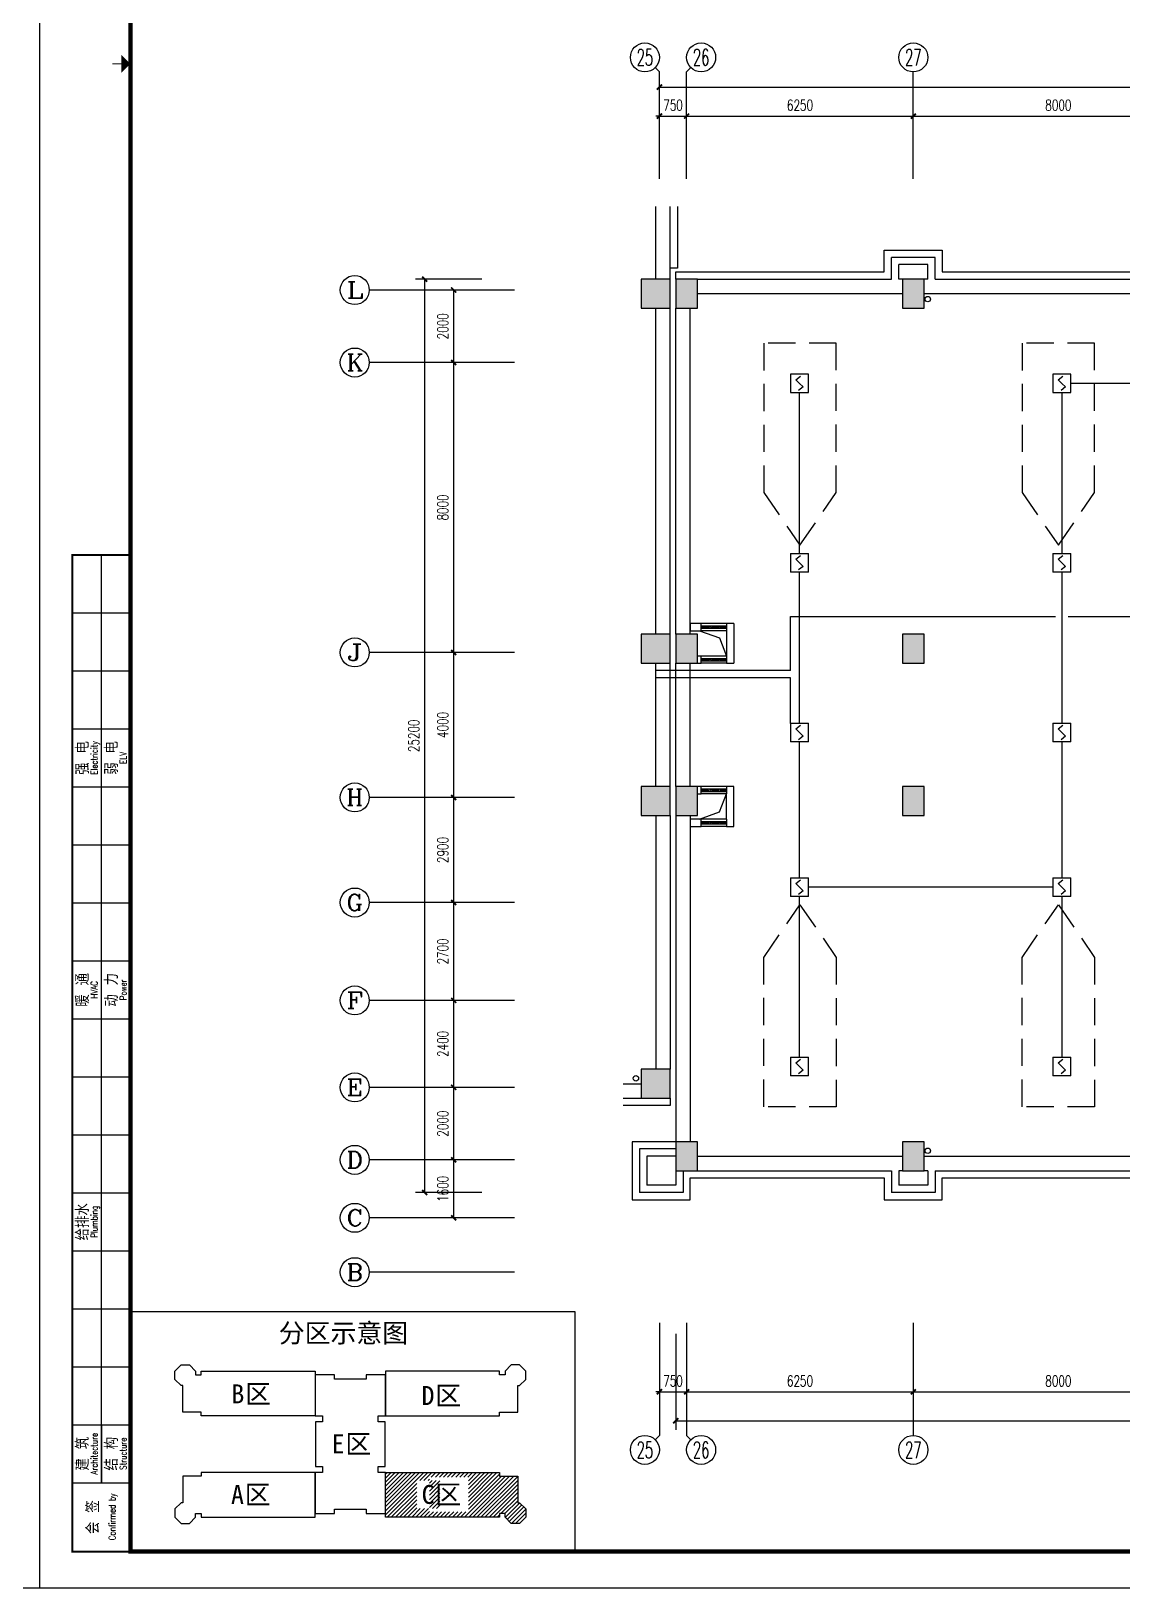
# Model space of a CAD drawing. Extents: x 190999 to 918899, y -200814 to 215286.
# Drawn here: x 428562 to 458635, y -96414 to -53460 of the extents above; entities that cross this region are included whole.
import ezdxf
from ezdxf.enums import TextEntityAlignment as Align

# ---------------------------------------------------------------- set-up
doc = ezdxf.new("R2010")
doc.units = 0
doc.header["$LTSCALE"] = 1000
doc.header["$MEASUREMENT"] = 0
doc.linetypes.add('HIDDEN', pattern=[0.375, 0.25, -0.125])
doc.layers.get('Defpoints').update_dxf_attribs({"color": 1})
for name, color, linetype in [('00-EQUIP', 3, 'Continuous'), ('00-WIRE-4', 6, 'Continuous'), ('A-卫生间', 250, 'Continuous'), ('A-墙线', 2, 'Continuous'), ('A-外包装修', 250, 'Continuous'), ('AXIS', 3, 'Continuous'), ('AXIS_TEXT', 7, 'Continuous'), ('COLUMN', 2, 'Continuous'), ('PUB_HATCH', 250, 'Continuous'), ('WALL', 2, 'Continuous'), ('WINDOW', 177, 'Continuous'), ('图框', 189, 'Continuous'), ('房间名称', 7, 'Continuous'), ('洞口线', 165, 'Continuous'), ('雨水管', 151, 'Continuous')]:
    doc.layers.add(name, color=color, linetype=linetype)
doc.styles.add('_TCH_AXIS', font='COMPLEX', dxfattribs={"bigfont": 'GBCBIG'})
doc.styles.add('COMPLEX', font='COMPLEX')
doc.styles.add('DIM_FONT', font='SIMPLEX', dxfattribs={"width": 0.7, "bigfont": 'GBCBIG'})
doc.styles.add('HT', font='simhei.ttf')
doc.styles.get("Standard").update_dxf_attribs({"font": 'simhei.ttf'})
doc.styles.add('TKZ2_tjkts.shx', font='tjromant.shx', dxfattribs={"bigfont": 'tjkts.shx'})
doc.styles.add('XXK', font='romans.shx', dxfattribs={"width": 0.75, "bigfont": 'hzf.shx'})
doc.linetypes.add('4INE', pattern='A,1,-0.15,["4",XXK,S=0.3,R=0,X=-0.1,Y=-0.1],-0.25', length=1.4)
doc.dimstyles.new('DIMN', dxfattribs={"dimtxt": 300, "dimasz": 100, "dimexe": 250, "dimexo": 300, "dimgap": 150, "dimtad": 1, "dimdec": 0, "dimzin": 0, "dimdsep": 46, "dimtxsty": 'DIM_FONT', "dimblk": 'ARCHTICK', "dimcen": 0.09, "dimclrt": 7, "dimazin": 2, "dimtfac": 1, "dimtdec": 0, "dimtix": 1, "dimtmove": 2, "dimatfit": 3, "dimfxl": 0, "dimtolj": 1, "dimtzin": 0, "dimarcsym": 0})

# ---------------------------------------------------------------- blocks, each defined once
blk = doc.blocks.new('TJAD_TK_A0')
at = {"layer": '图框'}
for p, q in [((973, -441.7), (973, 399.3)), ((2162, -441.7), (2162, 399.3)), ((990, -412.7), (990, -156.7)), ((982, -172.7), (998, -172.7)), ((982, -188.7), (998, -188.7)), ((982, -204.7), (998, -204.7)), ((982, -220.7), (998, -220.7)), ((982, -236.7), (998, -236.7)), ((982, -252.7), (998, -252.7)), ((982, -268.7), (998, -268.7)), ((982, -284.7), (998, -284.7)), ((982, -300.7), (998, -300.7)), ((982, -316.7), (998, -316.7)), ((982, -332.7), (998, -332.7)), ((982, -348.7), (998, -348.7)), ((982, -364.7), (998, -364.7)), ((982, -380.7), (998, -380.7)), ((982, -396.7), (998, -396.7)), ((990, -396.7), (990, -412.7)), ((982, -412.7), (998, -412.7)), ((973, -441.7), (2162, -441.7))]:
    blk.add_line(p, q, dxfattribs=at)
at = {"layer": '图框', "const_width": 1.2}
blk.add_lwpolyline([(2152, -431.7), (2152, 389.3), (998, 389.3), (998, -431.7)], close=True, dxfattribs=at)
at = {"layer": '图框'}
for points, const_width in [([(995.5, -21.2), (993, -21.2)], 0.3), ([(998, -431.7), (982, -431.7), (982, -156.7), (998, -156.7)], 0.6)]:
    blk.add_lwpolyline(points, dxfattribs=dict(at, const_width=const_width))
blk.add_solid([(995.5, -23.7), (995.5, -18.7), (998, -21.2)], dxfattribs=at)
at = {"layer": '图框', "style": 'TKZ2_tjkts.shx'}
for s, p in [('强 电', (984.79, -212.7)), ('弱 电', (992.79, -212.7)), ('暖 通', (984.79, -276.7)), ('动 力', (992.79, -276.7)), ('给排水', (984.79, -340.7)), ('建 筑', (984.79, -404.7)), ('结 构', (992.79, -404.7)), ('会 签', (987.62, -422.2))]:
    blk.add_text(s, height=3.6, rotation=90, dxfattribs=at).set_placement(p, align=Align.MIDDLE_CENTER)
at = {"layer": '图框', "style": 'TKZ2_tjkts.shx', "width": 0.8}
for s, p in [('Electricity', (988.02, -212.7)), ('ELV', (996.02, -212.7)), ('HVAC', (988.02, -276.7)), ('Power', (996.02, -276.7)), ('Plumbing', (988.02, -340.7)), ('Architecture', (988.02, -404.7)), ('Structure', (996.02, -404.7)), ('Confirmed by', (992.95, -422.09))]:
    blk.add_text(s, height=1.8, rotation=90, dxfattribs=at).set_placement(p, align=Align.MIDDLE_CENTER)
blk = doc.blocks.new('_ArchTick')
at = {"const_width": 0.5}
blk.add_lwpolyline([(-0.7, -0.7), (0.7, 0.7)], dxfattribs=at)
blk = doc.blocks.new('*D1607')
at = {"layer": 'AXIS', "color": 0, "lineweight": -2}
for p, q in [((452885, -89404), (452885, -91254)), ((460885, -89404), (460885, -91254)), ((452885, -91004), (460885, -91004))]:
    blk.add_line(p, q, dxfattribs=at)
at = {"layer": 'Defpoints', "color": 0}
for p in [(452885, -89104), (460885, -89104), (460885, -91004)]:
    blk.add_point(p, dxfattribs=at)
at = {"layer": 'AXIS', "color": 0, "lineweight": -2, "xscale": 100, "yscale": 100, "zscale": 100, "rotation": 180}
blk.add_blockref('_ArchTick', (452885, -91004), dxfattribs=at)
at = {"layer": 'AXIS', "color": 0, "lineweight": -2, "xscale": 100, "yscale": 100, "zscale": 100}
blk.add_blockref('_ArchTick', (460885, -91004), dxfattribs=at)
at = {"layer": 'AXIS', "color": 7, "insert": (456885, -90704), "char_height": 300, "attachment_point": 5, "style": 'DIM_FONT'}
blk.add_mtext('\\A1;8000', dxfattribs=at)
blk = doc.blocks.new('*D1608')
at = {"layer": 'AXIS', "color": 0, "lineweight": -2}
for p, q in [((446635, -89404), (446635, -91254)), ((452885, -89404), (452885, -91254)), ((446635, -91004), (452885, -91004))]:
    blk.add_line(p, q, dxfattribs=at)
at = {"layer": 'Defpoints', "color": 0}
for p in [(446635, -89104), (452885, -89104), (452885, -91004)]:
    blk.add_point(p, dxfattribs=at)
at = {"layer": 'AXIS', "color": 0, "lineweight": -2, "xscale": 100, "yscale": 100, "zscale": 100, "rotation": 180}
blk.add_blockref('_ArchTick', (446635, -91004), dxfattribs=at)
at = {"layer": 'AXIS', "color": 0, "lineweight": -2, "xscale": 100, "yscale": 100, "zscale": 100}
blk.add_blockref('_ArchTick', (452885, -91004), dxfattribs=at)
at = {"layer": 'AXIS', "color": 7, "insert": (449760, -90704), "char_height": 300, "attachment_point": 5, "style": 'DIM_FONT'}
blk.add_mtext('\\A1;6250', dxfattribs=at)
blk = doc.blocks.new('*D1609')
at = {"layer": 'AXIS', "color": 0, "lineweight": -2}
for p, q in [((445885, -89404), (445885, -91254)), ((446635, -89404), (446635, -91254)), ((445885, -91004), (445785, -91004)), ((445885, -91004), (446635, -91004)), ((446635, -91004), (446735, -91004))]:
    blk.add_line(p, q, dxfattribs=at)
at = {"layer": 'Defpoints', "color": 0}
for p in [(445885, -89104), (446635, -89104), (446635, -91004)]:
    blk.add_point(p, dxfattribs=at)
at = {"layer": 'AXIS', "color": 0, "lineweight": -2, "xscale": 100, "yscale": 100, "zscale": 100}
blk.add_blockref('_ArchTick', (445885, -91004), dxfattribs=at)
at = {"layer": 'AXIS', "color": 0, "lineweight": -2, "xscale": 100, "yscale": 100, "zscale": 100, "rotation": 180}
blk.add_blockref('_ArchTick', (446635, -91004), dxfattribs=at)
at = {"layer": 'AXIS', "color": 7, "insert": (446260, -90704), "char_height": 300, "attachment_point": 5, "style": 'DIM_FONT'}
blk.add_mtext('\\A1;750', dxfattribs=at)
blk = doc.blocks.new('*D1610')
at = {"layer": 'AXIS', "color": 0, "lineweight": -2}
for p, q in [((446335, -89404), (446335, -92054)), ((523584, -89404), (523584, -92054)), ((446335, -91804), (523584, -91804))]:
    blk.add_line(p, q, dxfattribs=at)
at = {"layer": 'Defpoints', "color": 0}
for p in [(446335, -89104), (523584, -89104), (523584, -91804)]:
    blk.add_point(p, dxfattribs=at)
at = {"layer": 'AXIS', "color": 0, "lineweight": -2, "xscale": 100, "yscale": 100, "zscale": 100, "rotation": 180}
blk.add_blockref('_ArchTick', (446335, -91804), dxfattribs=at)
at = {"layer": 'AXIS', "color": 0, "lineweight": -2, "xscale": 100, "yscale": 100, "zscale": 100}
blk.add_blockref('_ArchTick', (523584, -91804), dxfattribs=at)
at = {"layer": 'AXIS', "color": 7, "insert": (484959, -91504), "char_height": 300, "attachment_point": 5, "style": 'DIM_FONT'}
blk.add_mtext('\\A1;77250', dxfattribs=at)
blk = doc.blocks.new('*D1623')
at = {"layer": 'AXIS', "color": 0, "lineweight": -2}
for p, q in [((452885, -57204), (452885, -55554)), ((452885, -55804), (460885, -55804)), ((460885, -57204), (460885, -55554))]:
    blk.add_line(p, q, dxfattribs=at)
at = {"layer": 'Defpoints', "color": 0}
for p in [(460885, -55804), (452885, -57504), (460885, -57504)]:
    blk.add_point(p, dxfattribs=at)
at = {"layer": 'AXIS', "color": 0, "lineweight": -2, "xscale": 100, "yscale": 100, "zscale": 100, "rotation": 180}
blk.add_blockref('_ArchTick', (452885, -55804), dxfattribs=at)
at = {"layer": 'AXIS', "color": 0, "lineweight": -2, "xscale": 100, "yscale": 100, "zscale": 100}
blk.add_blockref('_ArchTick', (460885, -55804), dxfattribs=at)
at = {"layer": 'AXIS', "color": 7, "insert": (456885, -55504), "char_height": 300, "attachment_point": 5, "style": 'DIM_FONT'}
blk.add_mtext('\\A1;8000', dxfattribs=at)
blk = doc.blocks.new('*D1624')
at = {"layer": 'AXIS', "color": 0, "lineweight": -2}
for p, q in [((446635, -57204), (446635, -55554)), ((446635, -55804), (452885, -55804)), ((452885, -57204), (452885, -55554))]:
    blk.add_line(p, q, dxfattribs=at)
at = {"layer": 'Defpoints', "color": 0}
for p in [(452885, -55804), (446635, -57504), (452885, -57504)]:
    blk.add_point(p, dxfattribs=at)
at = {"layer": 'AXIS', "color": 0, "lineweight": -2, "xscale": 100, "yscale": 100, "zscale": 100, "rotation": 180}
blk.add_blockref('_ArchTick', (446635, -55804), dxfattribs=at)
at = {"layer": 'AXIS', "color": 0, "lineweight": -2, "xscale": 100, "yscale": 100, "zscale": 100}
blk.add_blockref('_ArchTick', (452885, -55804), dxfattribs=at)
at = {"layer": 'AXIS', "color": 7, "insert": (449760, -55504), "char_height": 300, "attachment_point": 5, "style": 'DIM_FONT'}
blk.add_mtext('\\A1;6250', dxfattribs=at)
blk = doc.blocks.new('*D1625')
at = {"layer": 'AXIS', "color": 0, "lineweight": -2}
for p, q in [((445885, -55804), (445785, -55804)), ((445885, -57204), (445885, -55554)), ((445885, -55804), (446635, -55804)), ((446635, -57204), (446635, -55554)), ((446635, -55804), (446735, -55804))]:
    blk.add_line(p, q, dxfattribs=at)
at = {"layer": 'Defpoints', "color": 0}
for p in [(446635, -55804), (445885, -57504), (446635, -57504)]:
    blk.add_point(p, dxfattribs=at)
at = {"layer": 'AXIS', "color": 0, "lineweight": -2, "xscale": 100, "yscale": 100, "zscale": 100}
blk.add_blockref('_ArchTick', (445885, -55804), dxfattribs=at)
at = {"layer": 'AXIS', "color": 0, "lineweight": -2, "xscale": 100, "yscale": 100, "zscale": 100, "rotation": 180}
blk.add_blockref('_ArchTick', (446635, -55804), dxfattribs=at)
at = {"layer": 'AXIS', "color": 7, "insert": (446260, -55504), "char_height": 300, "attachment_point": 5, "style": 'DIM_FONT'}
blk.add_mtext('\\A1;750', dxfattribs=at)
blk = doc.blocks.new('*D1626')
at = {"layer": 'AXIS', "color": 0, "lineweight": -2}
for p, q in [((445885, -57204), (445885, -54754)), ((519185, -57204), (519185, -54754)), ((445885, -55004), (519185, -55004))]:
    blk.add_line(p, q, dxfattribs=at)
at = {"layer": 'Defpoints', "color": 0}
for p in [(519185, -55004), (445885, -57504), (519185, -57504)]:
    blk.add_point(p, dxfattribs=at)
at = {"layer": 'AXIS', "color": 0, "lineweight": -2, "xscale": 100, "yscale": 100, "zscale": 100, "rotation": 180}
blk.add_blockref('_ArchTick', (445885, -55004), dxfattribs=at)
at = {"layer": 'AXIS', "color": 0, "lineweight": -2, "xscale": 100, "yscale": 100, "zscale": 100}
blk.add_blockref('_ArchTick', (519185, -55004), dxfattribs=at)
at = {"layer": 'AXIS', "color": 7, "insert": (482535, -54704), "char_height": 300, "attachment_point": 5, "style": 'DIM_FONT'}
blk.add_mtext('\\A1;73300', dxfattribs=at)
blk = doc.blocks.new('*D1627')
at = {"layer": 'AXIS', "color": 0, "lineweight": -2}
for p, q in [((441006, -60604), (439962, -60604)), ((440212, -62604), (440212, -60604)), ((441006, -62604), (439962, -62604))]:
    blk.add_line(p, q, dxfattribs=at)
at = {"layer": 'Defpoints', "color": 0}
for p in [(440212, -60604), (441306, -60604), (441306, -62604)]:
    blk.add_point(p, dxfattribs=at)
at = {"layer": 'AXIS', "color": 0, "lineweight": -2, "xscale": 100, "yscale": 100, "zscale": 100}
for p, rotation in [((440212, -60604), 90), ((440212, -62604), 270)]:
    blk.add_blockref('_ArchTick', p, dxfattribs=dict(at, rotation=rotation))
at = {"layer": 'AXIS', "color": 7, "insert": (439912, -61604), "char_height": 300, "attachment_point": 5, "rotation": 90, "style": 'DIM_FONT'}
blk.add_mtext('\\A1;2000', dxfattribs=at)
blk = doc.blocks.new('*D1628')
at = {"layer": 'AXIS', "color": 0, "lineweight": -2}
for p, q in [((441006, -62604), (439962, -62604)), ((440212, -70604), (440212, -62604)), ((441006, -70604), (439962, -70604))]:
    blk.add_line(p, q, dxfattribs=at)
at = {"layer": 'Defpoints', "color": 0}
for p in [(440212, -62604), (441306, -62604), (441306, -70604)]:
    blk.add_point(p, dxfattribs=at)
at = {"layer": 'AXIS', "color": 0, "lineweight": -2, "xscale": 100, "yscale": 100, "zscale": 100}
for p, rotation in [((440212, -62604), 90), ((440212, -70604), 270)]:
    blk.add_blockref('_ArchTick', p, dxfattribs=dict(at, rotation=rotation))
at = {"layer": 'AXIS', "color": 7, "insert": (439912, -66604), "char_height": 300, "attachment_point": 5, "rotation": 90, "style": 'DIM_FONT'}
blk.add_mtext('\\A1;8000', dxfattribs=at)
blk = doc.blocks.new('*D1629')
at = {"layer": 'AXIS', "color": 0, "lineweight": -2}
for p, q in [((441006, -70604), (439962, -70604)), ((440212, -74604), (440212, -70604)), ((441006, -74604), (439962, -74604))]:
    blk.add_line(p, q, dxfattribs=at)
at = {"layer": 'Defpoints', "color": 0}
for p in [(440212, -70604), (441306, -70604), (441306, -74604)]:
    blk.add_point(p, dxfattribs=at)
at = {"layer": 'AXIS', "color": 0, "lineweight": -2, "xscale": 100, "yscale": 100, "zscale": 100}
for p, rotation in [((440212, -70604), 90), ((440212, -74604), 270)]:
    blk.add_blockref('_ArchTick', p, dxfattribs=dict(at, rotation=rotation))
at = {"layer": 'AXIS', "color": 7, "insert": (439912, -72604), "char_height": 300, "attachment_point": 5, "rotation": 90, "style": 'DIM_FONT'}
blk.add_mtext('\\A1;4000', dxfattribs=at)
blk = doc.blocks.new('*D1630')
at = {"layer": 'AXIS', "color": 0, "lineweight": -2}
for p, q in [((441006, -74604), (439962, -74604)), ((440212, -77504), (440212, -74604)), ((441006, -77504), (439962, -77504))]:
    blk.add_line(p, q, dxfattribs=at)
at = {"layer": 'Defpoints', "color": 0}
for p in [(440212, -74604), (441306, -74604), (441306, -77504)]:
    blk.add_point(p, dxfattribs=at)
at = {"layer": 'AXIS', "color": 0, "lineweight": -2, "xscale": 100, "yscale": 100, "zscale": 100}
for p, rotation in [((440212, -74604), 90), ((440212, -77504), 270)]:
    blk.add_blockref('_ArchTick', p, dxfattribs=dict(at, rotation=rotation))
at = {"layer": 'AXIS', "color": 7, "insert": (439912, -76054), "char_height": 300, "attachment_point": 5, "rotation": 90, "style": 'DIM_FONT'}
blk.add_mtext('\\A1;2900', dxfattribs=at)
blk = doc.blocks.new('*D1631')
at = {"layer": 'AXIS', "color": 0, "lineweight": -2}
for p, q in [((441006, -77504), (439962, -77504)), ((440212, -80204), (440212, -77504)), ((441006, -80204), (439962, -80204))]:
    blk.add_line(p, q, dxfattribs=at)
at = {"layer": 'Defpoints', "color": 0}
for p in [(440212, -77504), (441306, -77504), (441306, -80204)]:
    blk.add_point(p, dxfattribs=at)
at = {"layer": 'AXIS', "color": 0, "lineweight": -2, "xscale": 100, "yscale": 100, "zscale": 100}
for p, rotation in [((440212, -77504), 90), ((440212, -80204), 270)]:
    blk.add_blockref('_ArchTick', p, dxfattribs=dict(at, rotation=rotation))
at = {"layer": 'AXIS', "color": 7, "insert": (439912, -78854), "char_height": 300, "attachment_point": 5, "rotation": 90, "style": 'DIM_FONT'}
blk.add_mtext('\\A1;2700', dxfattribs=at)
blk = doc.blocks.new('*D1632')
at = {"layer": 'AXIS', "color": 0, "lineweight": -2}
for p, q in [((441006, -80204), (439962, -80204)), ((440212, -82604), (440212, -80204)), ((441006, -82604), (439962, -82604))]:
    blk.add_line(p, q, dxfattribs=at)
at = {"layer": 'Defpoints', "color": 0}
for p in [(440212, -80204), (441306, -80204), (441306, -82604)]:
    blk.add_point(p, dxfattribs=at)
at = {"layer": 'AXIS', "color": 0, "lineweight": -2, "xscale": 100, "yscale": 100, "zscale": 100}
for p, rotation in [((440212, -80204), 90), ((440212, -82604), 270)]:
    blk.add_blockref('_ArchTick', p, dxfattribs=dict(at, rotation=rotation))
at = {"layer": 'AXIS', "color": 7, "insert": (439912, -81404), "char_height": 300, "attachment_point": 5, "rotation": 90, "style": 'DIM_FONT'}
blk.add_mtext('\\A1;2400', dxfattribs=at)
blk = doc.blocks.new('*D1633')
at = {"layer": 'AXIS', "color": 0, "lineweight": -2}
for p, q in [((441006, -82604), (439962, -82604)), ((440212, -84604), (440212, -82604)), ((441006, -84604), (439962, -84604))]:
    blk.add_line(p, q, dxfattribs=at)
at = {"layer": 'Defpoints', "color": 0}
for p in [(440212, -82604), (441306, -82604), (441306, -84604)]:
    blk.add_point(p, dxfattribs=at)
at = {"layer": 'AXIS', "color": 0, "lineweight": -2, "xscale": 100, "yscale": 100, "zscale": 100}
for p, rotation in [((440212, -82604), 90), ((440212, -84604), 270)]:
    blk.add_blockref('_ArchTick', p, dxfattribs=dict(at, rotation=rotation))
at = {"layer": 'AXIS', "color": 7, "insert": (439912, -83604), "char_height": 300, "attachment_point": 5, "rotation": 90, "style": 'DIM_FONT'}
blk.add_mtext('\\A1;2000', dxfattribs=at)
blk = doc.blocks.new('*D1634')
at = {"layer": 'AXIS', "color": 0, "lineweight": -2}
for p, q in [((441006, -84604), (439962, -84604)), ((440212, -86204), (440212, -84604)), ((441006, -86204), (439962, -86204))]:
    blk.add_line(p, q, dxfattribs=at)
at = {"layer": 'Defpoints', "color": 0}
for p in [(440212, -84604), (441306, -84604), (441306, -86204)]:
    blk.add_point(p, dxfattribs=at)
at = {"layer": 'AXIS', "color": 0, "lineweight": -2, "xscale": 100, "yscale": 100, "zscale": 100}
for p, rotation in [((440212, -84604), 90), ((440212, -86204), 270)]:
    blk.add_blockref('_ArchTick', p, dxfattribs=dict(at, rotation=rotation))
at = {"layer": 'AXIS', "color": 7, "insert": (439912, -85404), "char_height": 300, "attachment_point": 5, "rotation": 90, "style": 'DIM_FONT'}
blk.add_mtext('\\A1;1600', dxfattribs=at)
blk = doc.blocks.new('*D1635')
at = {"layer": 'AXIS', "color": 0, "lineweight": -2}
for p, q in [((440984, -60304), (439162, -60304)), ((439412, -85504), (439412, -60304)), ((440984, -85504), (439162, -85504))]:
    blk.add_line(p, q, dxfattribs=at)
at = {"layer": 'Defpoints', "color": 0}
for p in [(439412, -60304), (441284, -60304), (441284, -85504)]:
    blk.add_point(p, dxfattribs=at)
at = {"layer": 'AXIS', "color": 0, "lineweight": -2, "xscale": 100, "yscale": 100, "zscale": 100}
for p, rotation in [((439412, -60304), 90), ((439412, -85504), 270)]:
    blk.add_blockref('_ArchTick', p, dxfattribs=dict(at, rotation=rotation))
at = {"layer": 'AXIS', "color": 7, "insert": (439112, -72904), "char_height": 300, "attachment_point": 5, "rotation": 90, "style": 'DIM_FONT'}
blk.add_mtext('\\A1;25200', dxfattribs=at)
blk = doc.blocks.new('_AXISO')
blk.add_circle((0, 0), 0.5)
at = {"layer": 'AXIS_TEXT', "style": 'COMPLEX', "width": 1.041667}
blk.add_attdef('A', text='', height=0.56, dxfattribs=at).set_placement((-0.25, -0.28), (0.25, -0.28), align=Align.FIT)
blk = doc.blocks.new('$WINLIB2D$00000039')
at = {"color": 0}
for p, q in [((0.5, 0.5), (-0.5, 0.5)), ((-0.5, 0.167), (0.5, 0.167)), ((-0.452, -0.167), (-0.5, 0.084)), ((-0.384, -0.167), (-0.448, 0.167)), ((-0.316, -0.167), (-0.38, 0.167)), ((-0.248, -0.167), (-0.312, 0.167)), ((-0.18, -0.167), (-0.244, 0.167)), ((-0.112, -0.167), (-0.176, 0.167)), ((-0.044, -0.167), (-0.108, 0.167)), ((0.024, -0.167), (-0.04, 0.167)), ((0.092, -0.167), (0.028, 0.167)), ((0.16, -0.167), (0.096, 0.167)), ((0.228, -0.167), (0.164, 0.167)), ((0.296, -0.167), (0.232, 0.167)), ((0.364, -0.167), (0.3, 0.167)), ((0.432, -0.167), (0.368, 0.167)), ((0.5, -0.167), (0.436, 0.167)), ((-0.5, -0.167), (0.5, -0.167)), ((0.5, -0.5), (-0.5, -0.5))]:
    blk.add_line(p, q, dxfattribs=at)
blk = doc.blocks.new('_LINKPT1')
at = {"color": 0}
blk.add_line((0, 0), (0, 0), dxfattribs=at)
blk = doc.blocks.new('3S1KCGW2')
for p, q in [((0.5, 0.5), (-0.5, 0.5)), ((-0.5, 0.5), (-0.5, -0.5)), ((-0.2, 0.2), (0.05, 0.4)), ((0, 0), (-0.2, 0.2)), ((0, 0), (0.2, -0.2)), ((0.5, -0.5), (0.5, 0.5)), ((-0.5, -0.5), (0.5, -0.5)), ((0.2, -0.2), (-0.05, -0.4))]:
    blk.add_line(p, q)
at = {"const_width": 0.04, "flags": 128}
blk.add_lwpolyline([(-0.5, -0.5), (-0.5, 0.5), (0.5, 0.5), (0.5, -0.5)], close=True, dxfattribs=at)
at = {"xscale": 0.002, "yscale": 0.002, "zscale": 0.002}
for p in [(-0.5, 0), (0, 0.5), (0.5, 0), (0, -0.5)]:
    blk.add_blockref('_LINKPT1', p, dxfattribs=at)
at = {"flags": 9}
blk.add_attdef('A', (0, 0), '', height=0.00002, dxfattribs=at)

msp = doc.modelspace()

# ---------------------------------------------------------------- hatches: boundary and pattern name
at = {"layer": 'PUB_HATCH'}
for points in [[(445384.6, -60303.6), (445384.6, -61103.6), (446184.6, -61103.6), (446184.6, -60303.6)], [(446334.6, -60303.6), (446334.6, -61103.6), (446934.6, -61103.6), (446934.6, -60303.6)], [(452584.6, -60303.6), (452584.6, -61103.6), (453184.6, -61103.6), (453184.6, -60303.6)], [(445384.6, -70103.6), (445384.6, -70903.6), (446184.6, -70903.6), (446184.6, -70103.6)], [(446334.6, -70103.6), (446334.6, -70903.6), (446934.6, -70903.6), (446934.6, -70103.6)], [(452584.6, -70103.6), (452584.6, -70903.6), (453184.6, -70903.6), (453184.6, -70103.6)], [(445384.6, -74303.6), (445384.6, -75103.6), (446184.6, -75103.6), (446184.6, -74303.6)], [(446334.6, -74303.6), (446334.6, -75103.6), (446934.6, -75103.6), (446934.6, -74303.6)], [(452584.6, -74303.6), (452584.6, -75103.6), (453184.6, -75103.6), (453184.6, -74303.6)], [(445384.6, -82103.6), (445384.6, -82903.6), (446184.6, -82903.6), (446184.6, -82103.6)], [(446334.6, -84103.6), (446334.6, -84903.6), (446934.6, -84903.6), (446934.6, -84103.6)], [(452584.6, -84103.6), (452584.6, -84903.6), (453184.6, -84903.6), (453184.6, -84103.6)]]:
    msp.add_hatch(color=256, dxfattribs=at).paths.add_polyline_path(points)
h = msp.add_hatch(dxfattribs=at)
h.set_pattern_fill('ANSI31', color=256, scale=50, style=0)
h.set_pattern_definition([(45, (-18049.64, -10619.11), (-56.126601, 56.126601), [])])
h.paths.add_polyline_path([(438334.5, -94364.2), (438334.5, -93234.2), (441477, -93234.2), (441477, -93334.2), (441977.1, -93334.2), (441977.1, -94064.2), (442030.2, -94064.2), (442197.1, -94231.1), (442197.1, -94467.2), (442030.1, -94634.2), (441794, -94634.2), (441627, -94467.2), (441627, -94364.2), (441477, -94364.2), (441477, -94464.2), (438334.5, -94464.2)])
edge = h.paths.add_edge_path(flags=16)
edge.add_line((439196.8, -94226.2), (439833.3, -94226.2))
edge.add_line((439833.3, -94226.2), (439833.3, -93450.9))
edge.add_line((439833.3, -93450.9), (439196.8, -93450.9))
edge.add_line((439196.8, -93450.9), (439196.8, -94226.2))
edge.add_line((439545.3, -94314.8), (440618.9, -94314.8))
edge.add_line((440618.9, -94314.8), (440618.9, -93362.2))
edge.add_line((440618.9, -93362.2), (439545.3, -93362.2))
edge.add_line((439545.3, -93362.2), (439545.3, -94314.8))

# ---------------------------------------------------------------- linework, layer by layer
msp.add_lwpolyline([(431298.5, -95413.5), (443564, -95413.5), (443564, -88796), (431298.5, -88796)], close=True)
for points in [[(436389.5, -90534.2), (436389.5, -91664.2), (433247, -91664.2), (433247, -91564.2), (432747, -91564.2), (432747, -90834.2), (432693.9, -90834.2), (432527, -90667.3), (432527, -90431.2), (432694, -90264.2), (432930.1, -90264.2), (433097.1, -90431.2), (433097.1, -90534.2), (433247, -90534.2), (433247, -90434.2), (436389.5, -90434.2), (436389.5, -90534.2)], [(437362, -94239.2), (437797, -94239.2), (437797, -94364.2), (438329.5, -94364.2), (438329.5, -94364.2), (438329.5, -93234.2), (438132, -93234.2), (438132, -93064.2), (438327, -93064.2), (438327, -91834.2), (438132, -91834.2), (438132, -91664.2), (438329.5, -91664.2), (438329.5, -90534.2), (437797, -90534.2), (437797, -90659.2), (436927.1, -90659.2), (436927.1, -90534.2), (436394.5, -90534.2), (436394.5, -91664.2), (436592.1, -91664.2), (436592.1, -91834.2), (436397.1, -91834.2), (436397.1, -93064.2), (436592.1, -93064.2), (436592.1, -93234.2), (436394.5, -93234.2), (436394.5, -94364.2), (436394.5, -94364.2), (436927.1, -94364.2), (436927.1, -94239.2), (437362, -94239.2)], [(438334.5, -90534.2), (438334.5, -91664.2), (441477, -91664.2), (441477, -91564.2), (441977.1, -91564.2), (441977.1, -90834.2), (442030.2, -90834.2), (442197.1, -90667.3), (442197.1, -90431.2), (442030.1, -90264.2), (441794, -90264.2), (441627, -90431.2), (441627, -90534.2), (441477, -90534.2), (441477, -90434.2), (438334.5, -90434.2), (438334.5, -90534.2)], [(436389.5, -94364.2), (436389.5, -93234.2), (433247, -93234.2), (433247, -93334.2), (432747, -93334.2), (432747, -94064.2), (432693.9, -94064.2), (432527, -94231.1), (432527, -94467.2), (432694, -94634.2), (432930.1, -94634.2), (433097.1, -94467.2), (433097.1, -94364.2), (433247, -94364.2), (433247, -94464.2), (436389.5, -94464.2), (436389.5, -94364.2)], [(438334.5, -94364.2), (438334.5, -93234.2), (441477, -93234.2), (441477, -93334.2), (441977.1, -93334.2), (441977.1, -94064.2), (442030.2, -94064.2), (442197.1, -94231.1), (442197.1, -94467.2), (442030.1, -94634.2), (441794, -94634.2), (441627, -94467.2), (441627, -94364.2), (441477, -94364.2), (441477, -94464.2), (438334.5, -94464.2), (438334.5, -94364.2)]]:
    msp.add_lwpolyline(points)
at = {"layer": '00-WIRE-4'}
for p, q in [((449748.1, -67878.6), (449748.1, -63428.6)), ((456982.1, -63428.6), (456982.1, -67878.6)), ((464731.6, -63178.6), (457232.1, -63178.6)), ((449748.1, -72564.1), (449748.1, -68378.6)), ((456982.1, -68378.6), (456982.1, -72564.1)), ((449498.1, -71103.6), (449498.1, -69607.6)), ((449498.1, -71303.6), (445784.6, -71303.6)), ((449498.1, -72564.1), (449498.1, -71303.6)), ((449748.1, -76828.6), (449748.1, -73064.1)), ((456982.1, -73064.1), (456982.1, -76828.6)), ((456732.1, -77078.6), (449998.1, -77078.6)), ((449748.1, -81778.6), (449748.1, -77328.6)), ((456982.1, -77328.6), (456982.1, -81778.6))]:
    msp.add_line(p, q, dxfattribs=at)
at = {"layer": '00-WIRE-4', "linetype": '4INE'}
for p, q in [((449498.1, -69607.6), (456807.1, -69607.6)), ((457157.1, -69607.6), (462595.7, -69607.6)), ((449498.1, -71103.6), (445784.6, -71103.6))]:
    msp.add_line(p, q, dxfattribs=at)
at = {"layer": 'A-卫生间', "linetype": 'HIDDEN', "ltscale": 3}
for points in [[(449759.6, -67642.1), (450759.6, -66190.9), (450759.6, -62069.9), (448759.6, -62069.9), (448759.6, -66190.9)], [(456884.6, -67642.1), (457884.6, -66190.9), (457884.6, -62069.9), (455884.6, -62069.9), (455884.6, -66190.9)], [(449759.6, -77565.1), (450759.6, -79016.4), (450759.6, -83137.3), (448759.6, -83137.3), (448759.6, -79016.4)], [(456884.6, -77565.1), (457884.6, -79016.4), (457884.6, -83137.3), (455884.6, -83137.3), (455884.6, -79016.4)]]:
    msp.add_lwpolyline(points, close=True, dxfattribs=at)
at = {"layer": 'A-墙线'}
for p, q in [((445784.6, -60303.6), (445784.6, -58303.6)), ((446184.6, -60303.6), (446184.6, -58303.6)), ((453484.6, -59703.6), (452284.6, -59703.6)), ((452284.6, -60303.6), (452284.6, -59703.6)), ((453484.6, -60303.6), (453484.6, -59703.6)), ((453284.6, -59903.6), (452484.6, -59903.6)), ((452484.6, -60303.6), (452484.6, -59903.6)), ((453284.6, -60303.6), (453284.6, -59903.6)), ((446934.6, -60303.6), (452284.6, -60303.6)), ((452584.6, -60303.6), (452484.6, -60303.6)), ((453284.6, -60303.6), (453184.6, -60303.6)), ((453484.6, -60303.6), (460284.6, -60303.6)), ((446934.6, -60703.6), (452584.6, -60703.6)), ((453184.6, -60703.6), (460584.6, -60703.6)), ((445784.6, -70103.6), (445784.6, -61103.6)), ((446184.6, -70103.6), (446184.6, -61103.6)), ((446334.6, -70103.6), (446334.6, -61103.6)), ((446734.6, -70103.6), (446734.6, -61103.6)), ((445784.6, -74303.6), (445784.6, -70903.6)), ((446184.6, -74303.6), (446184.6, -70903.6)), ((446334.6, -74303.6), (446334.6, -70903.6)), ((446734.6, -74303.6), (446734.6, -70903.6)), ((445784.6, -75103.6), (445784.6, -82103.6)), ((446184.6, -75103.6), (446184.6, -82103.6)), ((446334.6, -75103.6), (446334.6, -84103.6)), ((446734.6, -75103.6), (446734.6, -84103.6)), ((444884.6, -82503.6), (445384.6, -82503.6)), ((444884.6, -82903.6), (445384.6, -82903.6)), ((445334.6, -84303.6), (445334.6, -85503.6)), ((446334.6, -84303.6), (445334.6, -84303.6)), ((445534.6, -84503.6), (445534.6, -85303.6)), ((446334.6, -84503.6), (445534.6, -84503.6)), ((446934.6, -84503.6), (452584.6, -84503.6)), ((453184.6, -84503.6), (460584.6, -84503.6)), ((446334.6, -84903.6), (446334.6, -85303.6)), ((446534.6, -84903.6), (446534.6, -85503.6)), ((446934.6, -84903.6), (452284.6, -84903.6)), ((452284.6, -84903.6), (452284.6, -85503.6)), ((452584.6, -84903.6), (452484.6, -84903.6)), ((452484.6, -84903.6), (452484.6, -85303.6)), ((453284.6, -84903.6), (453184.6, -84903.6)), ((453284.6, -84903.6), (453284.6, -85303.6)), ((453484.6, -84903.6), (460284.6, -84903.6)), ((453484.6, -84903.6), (453484.6, -85503.6)), ((446334.6, -85303.6), (445534.6, -85303.6)), ((453284.6, -85303.6), (452484.6, -85303.6)), ((446534.6, -85503.6), (445334.6, -85503.6)), ((453484.6, -85503.6), (452284.6, -85503.6))]:
    msp.add_line(p, q, dxfattribs=at)
at = {"layer": 'A-外包装修'}
for points in [[(446384.6, -58303.6), (446384.6, -60003.6), (446184.6, -60003.6)], [(446334.6, -60303.6), (446334.6, -60103.6), (452084.6, -60103.6), (452084.6, -59503.6), (453684.6, -59503.6), (453684.6, -60103.6), (460084.6, -60103.6)], [(446184.6, -82903.6), (446184.6, -83103.6), (444884.6, -83103.6)], [(446334.6, -84103.6), (445134.6, -84103.6), (445134.6, -85703.6), (446734.6, -85703.6), (446734.6, -85103.6), (452084.6, -85103.6), (452084.6, -85703.6), (453684.6, -85703.6), (453684.6, -85103.6), (460084.6, -85103.6)]]:
    msp.add_lwpolyline(points, dxfattribs=at)
at = {"layer": 'AXIS'}
for p, q in [((445767.4, -54467.4), (445884.6, -54584.5)), ((446751.7, -54467.4), (446634.6, -54584.5)), ((445884.6, -57533.6), (445884.6, -54584.5)), ((446634.6, -57533.6), (446634.6, -54584.5)), ((452884.6, -57533.6), (452884.6, -54584.5)), ((441884.6, -60603.6), (437884.6, -60603.6)), ((441884.6, -62603.6), (437884.6, -62603.6)), ((441884.6, -70603.6), (437884.6, -70603.6)), ((441884.6, -74603.6), (437884.6, -74603.6)), ((441884.6, -77503.6), (437884.6, -77503.6)), ((441884.6, -80203.6), (437884.6, -80203.6)), ((441884.6, -82603.6), (437884.6, -82603.6)), ((441884.6, -84603.6), (437884.6, -84603.6)), ((441884.6, -86203.6), (437884.6, -86203.6)), ((441884.6, -87703.6), (437884.6, -87703.6)), ((445884.6, -89103.6), (445884.6, -92207.3)), ((446634.6, -89103.6), (446634.6, -92207.3)), ((452884.6, -89103.6), (452884.6, -92207.3)), ((445767.4, -92324.5), (445884.6, -92207.3)), ((446751.7, -92324.5), (446634.6, -92207.3))]:
    msp.add_line(p, q, dxfattribs=at)
at = {"layer": 'COLUMN'}
for p, q in [((445384.6, -60303.6), (445384.6, -61103.6)), ((446184.6, -60303.6), (445384.6, -60303.6)), ((446184.6, -61103.6), (446184.6, -60303.6)), ((446334.6, -60303.6), (446334.6, -61103.6)), ((446934.6, -60303.6), (446334.6, -60303.6)), ((446934.6, -61103.6), (446934.6, -60303.6)), ((452584.6, -60303.6), (452584.6, -61103.6)), ((453184.6, -60303.6), (452584.6, -60303.6)), ((453184.6, -61103.6), (453184.6, -60303.6)), ((445384.6, -61103.6), (446184.6, -61103.6)), ((446334.6, -61103.6), (446934.6, -61103.6)), ((452584.6, -61103.6), (453184.6, -61103.6)), ((445384.6, -70103.6), (445384.6, -70903.6)), ((446184.6, -70103.6), (445384.6, -70103.6)), ((446184.6, -70903.6), (446184.6, -70103.6)), ((446334.6, -70103.6), (446334.6, -70903.6)), ((446934.6, -70103.6), (446334.6, -70103.6)), ((446934.6, -70903.6), (446934.6, -70103.6)), ((452584.6, -70103.6), (452584.6, -70903.6)), ((453184.6, -70103.6), (452584.6, -70103.6)), ((453184.6, -70903.6), (453184.6, -70103.6)), ((445384.6, -70903.6), (446184.6, -70903.6)), ((446334.6, -70903.6), (446934.6, -70903.6)), ((452584.6, -70903.6), (453184.6, -70903.6)), ((445384.6, -74303.6), (445384.6, -75103.6)), ((446184.6, -74303.6), (445384.6, -74303.6)), ((446184.6, -75103.6), (446184.6, -74303.6)), ((446334.6, -74303.6), (446334.6, -75103.6)), ((446934.6, -74303.6), (446334.6, -74303.6)), ((446934.6, -75103.6), (446934.6, -74303.6)), ((452584.6, -74303.6), (452584.6, -75103.6)), ((453184.6, -74303.6), (452584.6, -74303.6)), ((453184.6, -75103.6), (453184.6, -74303.6)), ((445384.6, -75103.6), (446184.6, -75103.6)), ((446334.6, -75103.6), (446934.6, -75103.6)), ((452584.6, -75103.6), (453184.6, -75103.6)), ((445384.6, -82103.6), (445384.6, -82903.6)), ((446184.6, -82103.6), (445384.6, -82103.6)), ((446184.6, -82903.6), (446184.6, -82103.6)), ((445384.6, -82903.6), (446184.6, -82903.6)), ((446334.6, -84103.6), (446334.6, -84903.6)), ((446934.6, -84103.6), (446334.6, -84103.6)), ((446934.6, -84903.6), (446934.6, -84103.6)), ((452584.6, -84103.6), (452584.6, -84903.6)), ((453184.6, -84103.6), (452584.6, -84103.6)), ((453184.6, -84903.6), (453184.6, -84103.6)), ((446334.6, -84903.6), (446934.6, -84903.6)), ((452584.6, -84903.6), (453184.6, -84903.6))]:
    msp.add_line(p, q, dxfattribs=at)
at = {"layer": 'WALL'}
for p, q in [((447034.6, -69804), (446734.6, -69804)), ((446734.6, -69804), (446734.6, -70004)), ((446734.6, -70004), (447034.6, -70004)), ((447034.6, -70004), (447034.6, -69804)), ((447934.6, -69804), (447734.6, -69804)), ((447734.6, -69804), (447734.6, -70004)), ((447734.6, -70004), (447734.6, -70703.9)), ((447934.6, -69804), (447934.6, -70903.9)), ((447034.6, -70703.9), (446934.6, -70703.9)), ((447034.6, -70903.9), (447034.6, -70703.9)), ((447734.6, -70703.9), (447734.6, -70903.9)), ((446934.6, -70903.9), (447034.6, -70903.9)), ((447734.6, -70903.9), (447934.6, -70903.9)), ((447034.6, -74303.4), (446934.6, -74303.4)), ((447034.6, -74503.4), (447034.6, -74303.4)), ((447934.6, -74303.4), (447734.6, -74303.4)), ((447734.6, -74303.4), (447734.6, -74503.4)), ((447934.6, -75403.3), (447934.6, -74303.4)), ((446934.6, -74503.4), (447034.6, -74503.4)), ((447734.6, -75203.3), (447734.6, -74503.4)), ((447034.6, -75203.3), (446734.6, -75203.3)), ((446734.6, -75203.3), (446734.6, -75403.3)), ((446734.6, -75403.3), (447034.6, -75403.3)), ((447034.6, -75403.3), (447034.6, -75203.3)), ((447734.6, -75203.3), (447734.6, -75403.3)), ((447734.6, -75403.3), (447934.6, -75403.3))]:
    msp.add_line(p, q, dxfattribs=at)
at = {"layer": '洞口线'}
for points in [[(446985.7, -70003.7), (447544.1, -70202.1), (447734.6, -70703.6)], [(446985.7, -75203.5), (447544.1, -75005.1), (447734.6, -74503.6)]]:
    msp.add_lwpolyline(points, dxfattribs=at)
at = {"layer": '雨水管'}
for centre in [(453284.6, -60853.6), (445234.6, -82353.6), (453284.6, -84353.6)]:
    msp.add_circle(centre, 75, dxfattribs=at)

# ---------------------------------------------------------------- block references
at = {"layer": '00-EQUIP', "xscale": 500, "yscale": 500, "zscale": 500}
for p in [(449748.1, -63178.6), (456982.1, -63178.6), (449748.1, -68128.6), (456982.1, -68128.6)]:
    msp.add_blockref('3S1KCGW2', p, dxfattribs=at)
at = {"layer": '00-EQUIP', "xscale": 500, "yscale": 500, "zscale": 500, "rotation": 180}
for p in [(449748.1, -72814.1), (456982.1, -72814.1), (449748.1, -77078.6), (456982.1, -77078.6), (449748.1, -82028.6), (456982.1, -82028.6)]:
    msp.add_blockref('3S1KCGW2', p, dxfattribs=at)
at = {"layer": 'AXIS'}
ref = msp.add_blockref('_AXISO', (445484.6, -54184.5), dxfattribs=dict(at, xscale=800, yscale=800, zscale=800))
ref.add_attrib('A', '25', dxfattribs={"layer": 'AXIS_TEXT', "height": 452.55, "style": '_TCH_AXIS', "width": 0.617647}).set_placement((445258.3, -54410.8), (445710.9, -54410.8), align=Align.FIT)
ref = msp.add_blockref('_AXISO', (447034.6, -54184.5), dxfattribs=dict(at, xscale=800, yscale=800, zscale=800))
ref.add_attrib('A', '26', dxfattribs={"layer": 'AXIS_TEXT', "height": 452.55, "style": '_TCH_AXIS', "width": 0.617647}).set_placement((446808.3, -54410.8), (447260.9, -54410.8), align=Align.FIT)
ref = msp.add_blockref('_AXISO', (452884.6, -54184.5), dxfattribs=dict(at, xscale=800, yscale=800, zscale=800))
ref.add_attrib('A', '27', dxfattribs={"layer": 'AXIS_TEXT', "height": 452.55, "style": '_TCH_AXIS', "width": 0.617647}).set_placement((452658.3, -54410.8), (453110.9, -54410.8), align=Align.FIT)
ref = msp.add_blockref('_AXISO', (437484.6, -60603.6), dxfattribs=dict(at, xscale=800, yscale=800, zscale=800))
ref.add_attrib('A', 'L', dxfattribs={"layer": 'AXIS_TEXT', "height": 452.5, "style": '_TCH_AXIS', "width": 1.4}).set_placement((437258.3, -60829.9), (437710.9, -60829.9), align=Align.FIT)
ref = msp.add_blockref('_AXISO', (437484.6, -62603.6), dxfattribs=dict(at, xscale=800, yscale=800, zscale=800))
ref.add_attrib('A', 'K', dxfattribs={"layer": 'AXIS_TEXT', "height": 452.5, "style": '_TCH_AXIS', "width": 1.105263}).set_placement((437258.3, -62829.9), (437710.9, -62829.9), align=Align.FIT)
ref = msp.add_blockref('_AXISO', (437484.6, -70603.6), dxfattribs=dict(at, xscale=800, yscale=800, zscale=800))
ref.add_attrib('A', 'J', dxfattribs={"layer": 'AXIS_TEXT', "height": 452.5, "style": '_TCH_AXIS', "width": 1.909091}).set_placement((437258.3, -70829.9), (437710.9, -70829.9), align=Align.FIT)
ref = msp.add_blockref('_AXISO', (437484.6, -74603.6), dxfattribs=dict(at, xscale=800, yscale=800, zscale=800))
ref.add_attrib('A', 'H', dxfattribs={"layer": 'AXIS_TEXT', "height": 452.5, "style": '_TCH_AXIS', "width": 1.05}).set_placement((437258.3, -74829.9), (437710.9, -74829.9), align=Align.FIT)
ref = msp.add_blockref('_AXISO', (437484.6, -77503.6), dxfattribs=dict(at, xscale=800, yscale=800, zscale=800))
ref.add_attrib('A', 'G', dxfattribs={"layer": 'AXIS_TEXT', "height": 452.5, "style": '_TCH_AXIS', "width": 1.166667}).set_placement((437258.3, -77729.9), (437710.9, -77729.9), align=Align.FIT)
ref = msp.add_blockref('_AXISO', (437484.6, -80203.6), dxfattribs=dict(at, xscale=800, yscale=800, zscale=800))
ref.add_attrib('A', 'F', dxfattribs={"layer": 'AXIS_TEXT', "height": 452.5, "style": '_TCH_AXIS', "width": 1.3125}).set_placement((437258.3, -80429.9), (437710.9, -80429.9), align=Align.FIT)
ref = msp.add_blockref('_AXISO', (437484.6, -82603.6), dxfattribs=dict(at, xscale=800, yscale=800, zscale=800))
ref.add_attrib('A', 'E', dxfattribs={"layer": 'AXIS_TEXT', "height": 452.5, "style": '_TCH_AXIS', "width": 1.3125}).set_placement((437258.3, -82829.9), (437710.9, -82829.9), align=Align.FIT)
ref = msp.add_blockref('_AXISO', (437484.6, -84603.6), dxfattribs=dict(at, xscale=800, yscale=800, zscale=800))
ref.add_attrib('A', 'D', dxfattribs={"layer": 'AXIS_TEXT', "height": 452.5, "style": '_TCH_AXIS', "width": 1.235294}).set_placement((437258.3, -84829.9), (437710.9, -84829.9), align=Align.FIT)
ref = msp.add_blockref('_AXISO', (437484.6, -86203.6), dxfattribs=dict(at, xscale=800, yscale=800, zscale=800))
ref.add_attrib('A', 'C', dxfattribs={"layer": 'AXIS_TEXT', "height": 452.5, "style": '_TCH_AXIS', "width": 1.4}).set_placement((437258.3, -86429.9), (437710.9, -86429.9), align=Align.FIT)
ref = msp.add_blockref('_AXISO', (437484.6, -87703.6), dxfattribs=dict(at, xscale=800, yscale=800, zscale=800))
ref.add_attrib('A', 'B', dxfattribs={"layer": 'AXIS_TEXT', "height": 452.5, "style": '_TCH_AXIS', "width": 1.235294}).set_placement((437258.3, -87929.9), (437710.9, -87929.9), align=Align.FIT)
ref = msp.add_blockref('_AXISO', (445484.6, -92607.3), dxfattribs=dict(at, xscale=800, yscale=800, zscale=800))
ref.add_attrib('A', '25', dxfattribs={"layer": 'AXIS_TEXT', "height": 452.55, "style": '_TCH_AXIS', "width": 0.617647}).set_placement((445258.3, -92833.6), (445710.9, -92833.6), align=Align.FIT)
ref = msp.add_blockref('_AXISO', (447034.6, -92607.3), dxfattribs=dict(at, xscale=800, yscale=800, zscale=800))
ref.add_attrib('A', '26', dxfattribs={"layer": 'AXIS_TEXT', "height": 452.55, "style": '_TCH_AXIS', "width": 0.617647}).set_placement((446808.3, -92833.6), (447260.9, -92833.6), align=Align.FIT)
ref = msp.add_blockref('_AXISO', (452884.6, -92607.3), dxfattribs=dict(at, xscale=800, yscale=800, zscale=800))
ref.add_attrib('A', '27', dxfattribs={"layer": 'AXIS_TEXT', "height": 452.55, "style": '_TCH_AXIS', "width": 0.617647}).set_placement((452658.3, -92833.6), (453110.9, -92833.6), align=Align.FIT)
at = {"layer": 'WINDOW', "xscale": -700, "zscale": -700, "rotation": 180}
for p, yscale in [((447384.6, -69904), 200), ((447384.6, -70803.9), 200), ((447384.6, -74403.4), -200), ((447384.6, -75303.3), -200)]:
    msp.add_blockref('$WINLIB2D$00000039', p, dxfattribs=dict(at, yscale=yscale))
at = {"layer": '图框', "xscale": 100, "yscale": 100, "zscale": 100}
for p in [(212598.6, -52243.2), (331498.6, -52243.2)]:
    msp.add_blockref('TJAD_TK_A0', p, dxfattribs=at)

# ---------------------------------------------------------------- texts
at = {"layer": '房间名称', "style": 'HT'}
for s, height, p in [('分区示意图', 522.78, (435389.8, -89643.7)), ('B', 522.8, (434084, -91322.5)), ('区', 522.8, (434462.1, -91322.5)), ('D', 522.8, (439326, -91367.7)), ('区', 522.8, (439704.1, -91367.7)), ('E', 522.8, (436846, -92701.5)), ('区', 522.8, (437224.1, -92701.5)), ('A', 522.8, (434072.2, -94098.8)), ('区', 522.8, (434450.3, -94098.8)), ('C', 522.8, (439326, -94096.9)), ('区', 522.8, (439704.1, -94096.9))]:
    msp.add_text(s, height=height, dxfattribs=at).set_placement(p)

# ---------------------------------------------------------------- dimensions: what is measured, and where the dimension line sits
at = {"layer": 'AXIS'}
for p1, p2, distance, picture, middle in [((445884.6, -57503.6), (519184.6, -57503.6), 2500, '*D1626', (482534.6, -54703.6)), ((445884.6, -57503.6), (446634.6, -57503.6), 1700, '*D1625', (446259.6, -55503.6)), ((446634.6, -57503.6), (452884.6, -57503.6), 1700, '*D1624', (449759.6, -55503.6)), ((452884.6, -57503.6), (460884.6, -57503.6), 1700, '*D1623', (456884.6, -55503.6)), ((441283.8, -85503.6), (441283.8, -60303.6), 1872.2, '*D1635', (439111.6, -72903.6)), ((441306.1, -62603.6), (441306.1, -60603.6), 1094.4, '*D1627', (439911.6, -61603.6)), ((441306.1, -70603.6), (441306.1, -62603.6), 1094.4, '*D1628', (439911.6, -66603.6)), ((441306.1, -74603.6), (441306.1, -70603.6), 1094.4, '*D1629', (439911.6, -72603.6)), ((441306.1, -77503.6), (441306.1, -74603.6), 1094.4, '*D1630', (439911.6, -76053.6)), ((441306.1, -80203.6), (441306.1, -77503.6), 1094.4, '*D1631', (439911.6, -78853.6)), ((441306.1, -82603.6), (441306.1, -80203.6), 1094.4, '*D1632', (439911.6, -81403.6)), ((441306.1, -84603.6), (441306.1, -82603.6), 1094.4, '*D1633', (439911.6, -83603.6)), ((441306.1, -86203.6), (441306.1, -84603.6), 1094.4, '*D1634', (439911.6, -85403.6)), ((445884.6, -89103.6), (446634.6, -89103.6), -1900, '*D1609', (446259.6, -90703.6)), ((446334.6, -89103.6), (523584.4, -89103.6), -2700, '*D1610', (484959.5, -91503.6)), ((446634.6, -89103.6), (452884.6, -89103.6), -1900, '*D1608', (449759.6, -90703.6)), ((452884.6, -89103.6), (460884.6, -89103.6), -1900, '*D1607', (456884.6, -90703.6))]:
    dim = msp.add_aligned_dim(p1=p1, p2=p2, distance=distance, dimstyle='DIMN', dxfattribs=at)
    dim.commit()
    dim.dimension.update_dxf_attribs({"geometry": picture, "text_midpoint": middle})

doc.saveas('drawing.dxf')
